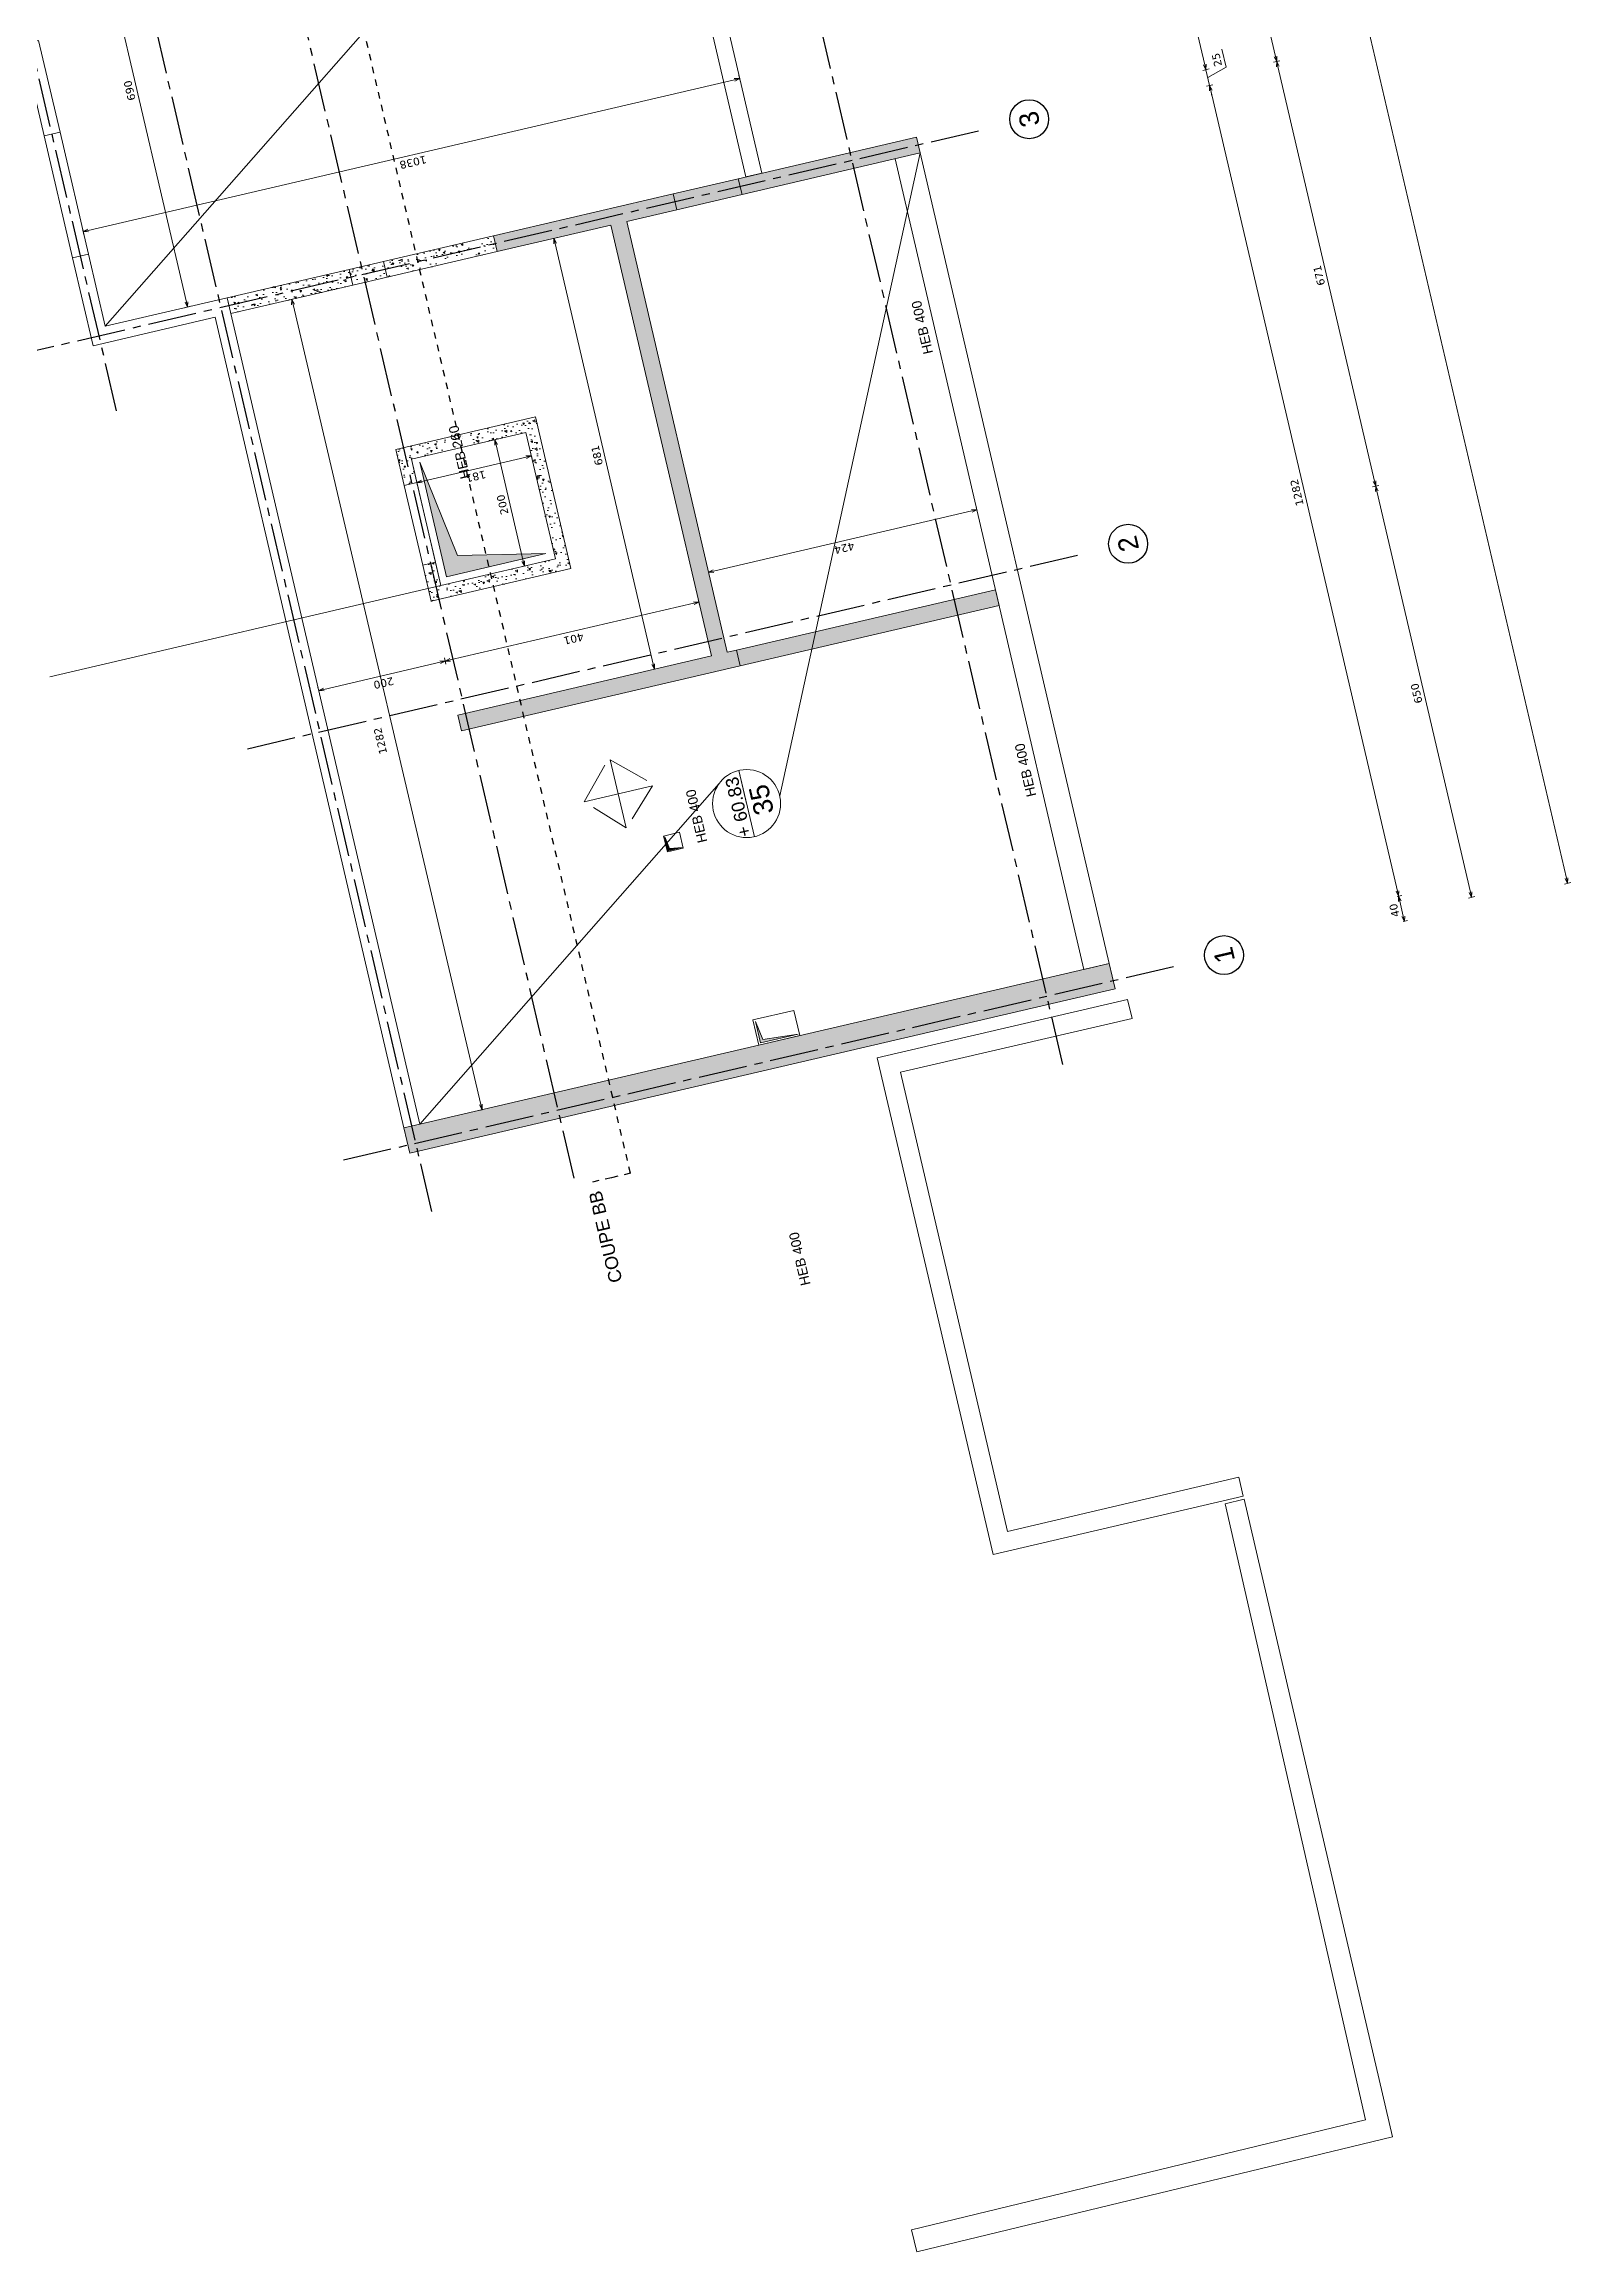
# Model space of a CAD drawing. Header units: metres. Extents: x -49 to 867749, y -579737 to 170817.
# Drawn here: x 596184.61 to 596208.12, y 139675.28 to 139709.28 of the extents above; entities that cross this region are included whole.
import ezdxf
from ezdxf.enums import TextEntityAlignment as Align

# ---------------------------------------------------------------- set-up
doc = ezdxf.new("R2010")
doc.units = ezdxf.units.M
doc.header["$MEASUREMENT"] = 0
doc.header["$PDMODE"] = 3
doc.header["$PDSIZE"] = 0.1
doc.linetypes.add('01', pattern=[0.15, 0.1, -0.05])
doc.linetypes.add('AXES2', pattern=[1.125, 0.75, -0.125, 0.125, -0.125])
doc.layers.add('00-AXE-0.00', color=14, linetype='AXES2')
for name, color, linetype, lineweight in [('ACSP - Bois', 47, 'Continuous', 18), ('ACSP - Béton', 252, 'Continuous', 18), ('ACSP - Cotes', 7, 'Continuous', 18), ('ACSP - Dalle', 250, 'Continuous', 18), ('ACSP - Trémie', 7, 'Continuous', 18)]:
    doc.layers.add(name, color=color, linetype=linetype, lineweight=lineweight)
doc.styles.add('ARIAL', font='arial.ttf')
doc.styles.add('COT', font='verdana.ttf')
doc.styles.get("Standard").update_dxf_attribs({"font": 'arial.ttf'})
doc.dimstyles.new('COT50', dxfattribs={"dimtxt": 0.12, "dimasz": 0.08, "dimexe": 0.05, "dimexo": 0, "dimgap": 0.05, "dimtad": 1, "dimdec": 0, "dimlfac": 100, "dimzin": 0, "dimdsep": 46, "dimtxsty": 'COT', "dimblk": 'OPEN30', "dimcen": 0.04, "dimdle": 0.05, "dimclrd": 256, "dimclre": 256, "dimclrt": 6, "dimadec": 0, "dimazin": 0, "dimtm": 1e-09, "dimtfac": 1, "dimtdec": 0, "dimtmove": 1, "dimatfit": 0, "dimldrblk": 'OPEN30', "dimfxl": 0.05, "dimfxlon": 1, "dimtolj": 1, "dimtzin": 0, "dimlwd": -1, "dimlwe": -1, "dimarcsym": 0})
pattern_1 = [(153.12127, (596256.2117, 139612.8539), (-0.0406854, 0.28511173), [0.03, -0.33]), (98.12127, (596256.2117, 139612.8539), (-0.28042215, -0.1223544), [0.024, -0.264]), (203.57267, (596256.20832, 139612.87766), (-0.3211074, 0.16275755), [0.0254961, -0.28045684]), (149.30547, (596256.1338, 139612.83574), (-0.0324319, 0.4307809), [0.045, -0.495]), (199.75687, (596256.1311, 139612.87164), (-0.4643463, 0.2756492), [0.0382441, -0.4206852]), (94.30547, (596256.1338, 139612.83574), (-0.4643465, 0.2756488), [0.036, -0.396]), (124.12127, (596256.1442, 139612.87924), (0.10264065, 0.269089), [0.03, -0.33]), (69.12127, (596256.1442, 139612.87924), (-0.30458135, 0.02893776), [0.024, -0.264]), (174.57267, (596256.15275, 139612.90166), (-0.20194046, 0.2980269), [0.0254961, -0.28045684]), (140.62127, (596256.21171, 139612.8539), (-0.13078521, -0.02549152), [0, -0.2608, 0, -0.268, 0, -0.265]), (110.62127, (596256.21171, 139612.8539), (-0.1775338, 0.06666589), [0, -0.1528, 0, -0.2548, 0, -0.101]), (70.62127, (596256.23196, 139612.76703), (-0.03968742, 0.21000221), [0, -0.1, 0, -0.312, 0, -0.414]), (60.62127, (596256.24104, 139612.72808), (-0.09195287, 0.21809403), [0, -0.13, 0, -0.2072, 0, -0.294])]

# ---------------------------------------------------------------- blocks, each defined once
blk = doc.blocks.new('_Open30')
at = {"color": 0, "linetype": 'ByBlock', "lineweight": -2}
for p, q in [((-1, 0.27), (0, 0)), ((0, 0), (-1, -0.27)), ((0, 0), (-1, 0))]:
    blk.add_line(p, q, dxfattribs=at)
blk = doc.blocks.new('*D682')
at = {"layer": 'ACSP - Cotes', "transparency": 16777216}
for p, q in [((596205.451, 139696.153), (596205.519, 139696.169)), ((596205.543, 139695.846), (596205.489, 139696.08)), ((596205.542, 139695.764), (596205.61, 139695.78))]:
    blk.add_line(p, q, dxfattribs=at)
at = {"layer": 'Defpoints', "color": 0, "transparency": 16777216}
for p in [(596205.451, 139696.153), (596205.471, 139696.158), (596205.542, 139695.764)]:
    blk.add_point(p, dxfattribs=at)
at = {"layer": 'ACSP - Cotes', "transparency": 16777216, "xscale": 0.08, "yscale": 0.08, "zscale": 0.08}
for p, rotation in [((596205.471, 139696.158), 103.1212703830424), ((596205.562, 139695.768), 283.1212703830424)]:
    blk.add_blockref('_Open30', p, dxfattribs=dict(at, rotation=rotation))
at = {"layer": 'ACSP - Cotes', "color": 6, "transparency": 16777216, "insert": (596205.407, 139695.938), "char_height": 0.12, "attachment_point": 5, "rotation": 103.1213, "style": 'COT'}
blk.add_mtext('\\A1;40', dxfattribs=at)
blk = doc.blocks.new('*D713')
at = {"layer": 'ACSP - Cotes', "transparency": 16777216}
for p, q in [((596202.512, 139708.631), (596202.609, 139708.653)), ((596205.453, 139696.236), (596202.579, 139708.564)), ((596205.451, 139696.153), (596205.519, 139696.169))]:
    blk.add_line(p, q, dxfattribs=at)
at = {"layer": 'Defpoints', "color": 0, "transparency": 16777216}
for p in [(596202.561, 139708.642), (596198.106, 139707.604), (596205.451, 139696.153)]:
    blk.add_point(p, dxfattribs=at)
at = {"layer": 'ACSP - Cotes', "transparency": 16777216, "xscale": 0.08, "yscale": 0.08, "zscale": 0.08}
for p, rotation in [((596202.561, 139708.642), 103.121270232965), ((596205.471, 139696.158), 283.121270232965)]:
    blk.add_blockref('_Open30', p, dxfattribs=dict(at, rotation=rotation))
at = {"layer": 'ACSP - Cotes', "color": 6, "transparency": 16777216, "insert": (596203.906, 139702.374), "char_height": 0.12, "attachment_point": 5, "rotation": 103.1213, "style": 'COT'}
blk.add_mtext('\\A1;1282', dxfattribs=at)
blk = doc.blocks.new('*D714')
at = {"layer": 'ACSP - Cotes', "transparency": 16777216}
for p, q in [((596202.486, 139708.963), (596202.468, 139709.041)), ((596202.815, 139708.926), (596202.751, 139709.204)), ((596202.455, 139708.874), (596202.553, 139708.897)), ((596202.561, 139708.642), (596202.504, 139708.886)), ((596202.561, 139708.642), (596202.504, 139708.886)), ((596202.532, 139708.764), (596202.815, 139708.926)), ((596202.512, 139708.631), (596202.609, 139708.653)), ((596202.579, 139708.564), (596202.597, 139708.486))]:
    blk.add_line(p, q, dxfattribs=at)
at = {"layer": 'Defpoints', "color": 0, "transparency": 16777216}
for p in [(596202.504, 139708.886), (596198.049, 139707.847), (596198.106, 139707.604)]:
    blk.add_point(p, dxfattribs=at)
at = {"layer": 'ACSP - Cotes', "transparency": 16777216, "xscale": 0.08, "yscale": 0.08, "zscale": 0.08}
for p, rotation in [((596202.504, 139708.886), 283.121270232965), ((596202.561, 139708.642), 103.121270232965)]:
    blk.add_blockref('_Open30', p, dxfattribs=dict(at, rotation=rotation))
at = {"layer": 'ACSP - Cotes', "color": 6, "transparency": 16777216, "insert": (596202.673, 139709.039), "char_height": 0.12, "attachment_point": 5, "rotation": 103.1213, "style": 'COT'}
blk.add_mtext('\\A1;25', dxfattribs=at)
blk = doc.blocks.new('*D715')
at = {"layer": 'ACSP - Cotes', "transparency": 16777216}
for p, q in [((596200.889, 139715.594), (596200.986, 139715.617)), ((596202.486, 139708.963), (596200.956, 139715.527)), ((596202.455, 139708.874), (596202.553, 139708.897))]:
    blk.add_line(p, q, dxfattribs=at)
at = {"layer": 'Defpoints', "color": 0, "transparency": 16777216}
for p in [(596200.938, 139715.605), (596196.434, 139714.556), (596198.049, 139707.847)]:
    blk.add_point(p, dxfattribs=at)
at = {"layer": 'ACSP - Cotes', "transparency": 16777216, "xscale": 0.08, "yscale": 0.08, "zscale": 0.08}
for p, rotation in [((596200.938, 139715.605), 103.121270232965), ((596202.504, 139708.886), 283.121270232965)]:
    blk.add_blockref('_Open30', p, dxfattribs=dict(at, rotation=rotation))
at = {"layer": 'ACSP - Cotes', "color": 6, "transparency": 16777216, "insert": (596201.611, 139712.22), "char_height": 0.12, "attachment_point": 5, "rotation": 103.1213, "style": 'COT'}
blk.add_mtext('\\A1;690', dxfattribs=at)
blk = doc.blocks.new('*D731')
at = {"layer": 'ACSP - Cotes', "transparency": 16777216}
for p, q in [((596181.192, 139703.918), (596181.095, 139703.895)), ((596181.162, 139703.828), (596184.092, 139691.257)), ((596184.159, 139691.19), (596184.062, 139691.167))]:
    blk.add_line(p, q, dxfattribs=at)
at = {"layer": 'Defpoints', "color": 0, "transparency": 16777216}
for p in [(596184.026, 139704.578), (596190.398, 139692.644), (596184.11, 139691.179)]:
    blk.add_point(p, dxfattribs=at)
at = {"layer": 'ACSP - Cotes', "transparency": 16777216, "xscale": 0.08, "yscale": 0.08, "zscale": 0.08}
for p, rotation in [((596181.143, 139703.906), 103.1212703820333), ((596184.11, 139691.179), 283.1212703820332)]:
    blk.add_blockref('_Open30', p, dxfattribs=dict(at, rotation=rotation))
at = {"layer": 'ACSP - Cotes', "color": 6, "transparency": 16777216, "insert": (596182.517, 139697.517), "char_height": 0.12, "attachment_point": 5, "rotation": 103.1213, "style": 'COT'}
blk.add_mtext('\\A1;1307', dxfattribs=at)
blk = doc.blocks.new('*D732')
at = {"layer": 'ACSP - Cotes', "transparency": 16777216}
for p, q in [((596180.495, 139706.908), (596180.398, 139706.885)), ((596184.092, 139691.257), (596180.465, 139706.818)), ((596184.159, 139691.19), (596184.062, 139691.167))]:
    blk.add_line(p, q, dxfattribs=at)
at = {"layer": 'Defpoints', "color": 0, "transparency": 16777216}
for p in [(596184.613, 139707.867), (596180.446, 139706.896), (596190.398, 139692.644)]:
    blk.add_point(p, dxfattribs=at)
at = {"layer": 'ACSP - Cotes', "transparency": 16777216, "xscale": 0.08, "yscale": 0.08, "zscale": 0.08}
for p, rotation in [((596180.446, 139706.896), 103.1212703820333), ((596184.11, 139691.179), 283.1212703820332)]:
    blk.add_blockref('_Open30', p, dxfattribs=dict(at, rotation=rotation))
at = {"layer": 'ACSP - Cotes', "color": 6, "transparency": 16777216, "insert": (596182.169, 139699.012), "char_height": 0.12, "attachment_point": 5, "rotation": 103.1213, "style": 'COT'}
blk.add_mtext('\\A1;1614', dxfattribs=at)
blk = doc.blocks.new('*D691')
at = {"layer": 'ACSP - Cotes', "transparency": 16777216}
for p, q in [((596181.071, 139696.867), (596180.973, 139696.844)), ((596182.48, 139690.599), (596181.04, 139696.777)), ((596182.45, 139690.509), (596182.547, 139690.532))]:
    blk.add_line(p, q, dxfattribs=at)
at = {"layer": 'Defpoints', "color": 0, "transparency": 16777216}
for p in [(596187.699, 139698.412), (596181.022, 139696.855), (596182.219, 139690.456)]:
    blk.add_point(p, dxfattribs=at)
at = {"layer": 'ACSP - Cotes', "transparency": 16777216, "xscale": 0.08, "yscale": 0.08, "zscale": 0.08}
for p, rotation in [((596181.022, 139696.855), 103.1212703830422), ((596182.499, 139690.521), 283.1212703830421)]:
    blk.add_blockref('_Open30', p, dxfattribs=dict(at, rotation=rotation))
at = {"layer": 'ACSP - Cotes', "color": 6, "transparency": 16777216, "insert": (596181.651, 139693.663), "char_height": 0.12, "attachment_point": 5, "rotation": 103.1213, "style": 'COT'}
blk.add_mtext('\\A1;650', dxfattribs=at)
blk = doc.blocks.new('*D692')
at = {"layer": 'ACSP - Cotes', "transparency": 16777216}
for p, q in [((596179.546, 139703.406), (596179.449, 139703.383)), ((596181.004, 139696.933), (596179.516, 139703.317)), ((596181.071, 139696.867), (596180.973, 139696.844))]:
    blk.add_line(p, q, dxfattribs=at)
at = {"layer": 'Defpoints', "color": 0, "transparency": 16777216}
for p in [(596184.316, 139704.518), (596179.498, 139703.394), (596187.699, 139698.412)]:
    blk.add_point(p, dxfattribs=at)
at = {"layer": 'ACSP - Cotes', "transparency": 16777216, "xscale": 0.08, "yscale": 0.08, "zscale": 0.08}
for p, rotation in [((596179.498, 139703.394), 103.1212703830422), ((596181.022, 139696.855), 283.1212703830421)]:
    blk.add_blockref('_Open30', p, dxfattribs=dict(at, rotation=rotation))
at = {"layer": 'ACSP - Cotes', "color": 6, "transparency": 16777216, "insert": (596180.15, 139700.099), "char_height": 0.12, "attachment_point": 5, "rotation": 103.1213, "style": 'COT'}
blk.add_mtext('\\A1;671', dxfattribs=at)
blk = doc.blocks.new('*D702')
at = {"layer": 'ACSP - Cotes', "transparency": 16777216}
for p, q in [((596194.413, 139754.744), (596194.511, 139754.767)), ((596208.057, 139696.432), (596194.48, 139754.678)), ((596208.026, 139696.343), (596208.124, 139696.366))]:
    blk.add_line(p, q, dxfattribs=at)
at = {"layer": 'Defpoints', "color": 0, "transparency": 16777216}
for p in [(596194.003, 139754.649), (596194.462, 139754.756), (596207.616, 139696.247)]:
    blk.add_point(p, dxfattribs=at)
at = {"layer": 'ACSP - Cotes', "transparency": 16777216, "xscale": 0.08, "yscale": 0.08, "zscale": 0.08}
for p, rotation in [((596194.462, 139754.756), 103.1212703830424), ((596208.075, 139696.354), 283.1212703830424)]:
    blk.add_blockref('_Open30', p, dxfattribs=dict(at, rotation=rotation))
at = {"layer": 'ACSP - Cotes', "color": 6, "transparency": 16777216, "insert": (596201.159, 139725.53), "char_height": 0.12, "attachment_point": 5, "rotation": 103.1213, "style": 'COT'}
blk.add_mtext('\\A1;5997', dxfattribs=at)
blk = doc.blocks.new('*D739')
at = {"layer": 'ACSP - Cotes', "transparency": 16777216}
for p, q in [((596188.428, 139705.348), (596188.379, 139705.336)), ((596191.339, 139692.946), (596188.446, 139705.27)), ((596191.358, 139692.868), (596191.309, 139692.857))]:
    blk.add_line(p, q, dxfattribs=at)
at = {"layer": 'Defpoints', "color": 0, "transparency": 16777216}
for p in [(596188.427, 139705.348), (596188.428, 139705.348), (596191.358, 139692.868)]:
    blk.add_point(p, dxfattribs=at)
at = {"layer": 'ACSP - Cotes', "transparency": 16777216, "xscale": 0.08, "yscale": 0.08, "zscale": 0.08}
for p, rotation in [((596188.427, 139705.348), 103.2129008308965), ((596191.357, 139692.868), 283.2129008308964)]:
    blk.add_blockref('_Open30', p, dxfattribs=dict(at, rotation=rotation))
at = {"layer": 'ACSP - Cotes', "color": 6, "transparency": 16777216, "insert": (596189.791, 139698.549), "char_height": 0.12, "attachment_point": 5, "rotation": 103.2129, "style": 'COT'}
blk.add_mtext('\\A1;1282', dxfattribs=at)
blk = doc.blocks.new('*D740')
at = {"layer": 'ACSP - Cotes', "transparency": 16777216}
for p, q in [((596194.922, 139701.163), (596198.898, 139702.09)), ((596198.976, 139702.108), (596198.965, 139702.156)), ((596194.844, 139701.145), (596194.833, 139701.193))]:
    blk.add_line(p, q, dxfattribs=at)
at = {"layer": 'Defpoints', "color": 0, "transparency": 16777216}
for p in [(596198.976, 139702.108), (596198.976, 139702.108), (596194.844, 139701.145)]:
    blk.add_point(p, dxfattribs=at)
at = {"layer": 'ACSP - Cotes', "transparency": 16777216, "xscale": 0.08, "yscale": 0.08, "zscale": 0.08}
for p, rotation in [((596198.976, 139702.108), 13.12127038304243), ((596194.844, 139701.145), 193.1212703830424)]:
    blk.add_blockref('_Open30', p, dxfattribs=dict(at, rotation=rotation))
at = {"layer": 'ACSP - Cotes', "color": 6, "transparency": 16777216, "insert": (596196.936, 139701.518), "char_height": 0.12, "attachment_point": 5, "rotation": 193.1213, "style": 'COT'}
blk.add_mtext('\\A1;424', dxfattribs=at)
blk = doc.blocks.new('*D741')
at = {"layer": 'ACSP - Cotes', "transparency": 16777216}
for p, q in [((596192.46, 139706.288), (596192.513, 139706.3)), ((596193.993, 139699.73), (596192.483, 139706.211)), ((596194.007, 139699.651), (596194.06, 139699.664))]:
    blk.add_line(p, q, dxfattribs=at)
at = {"layer": 'Defpoints', "color": 0, "transparency": 16777216}
for p in [(596192.46, 139706.288), (596192.464, 139706.289), (596194.007, 139699.651)]:
    blk.add_point(p, dxfattribs=at)
at = {"layer": 'ACSP - Cotes', "transparency": 16777216, "xscale": 0.08, "yscale": 0.08, "zscale": 0.08}
for p, rotation in [((596192.464, 139706.289), 103.1212703830424), ((596194.011, 139699.652), 283.1212703830424)]:
    blk.add_blockref('_Open30', p, dxfattribs=dict(at, rotation=rotation))
at = {"layer": 'ACSP - Cotes', "color": 6, "transparency": 16777216, "insert": (596193.128, 139702.945), "char_height": 0.12, "attachment_point": 5, "rotation": 103.1213, "style": 'COT'}
blk.add_mtext('\\A1;681', dxfattribs=at)
blk = doc.blocks.new('*D742')
at = {"layer": 'ACSP - Cotes', "transparency": 16777216}
for p, q in [((596191.506, 139703.175), (596191.604, 139703.198)), ((596191.991, 139701.317), (596191.573, 139703.109)), ((596191.96, 139701.228), (596192.058, 139701.25))]:
    blk.add_line(p, q, dxfattribs=at)
at = {"layer": 'Defpoints', "color": 0, "transparency": 16777216}
for p in [(596191.449, 139703.162), (596191.555, 139703.187), (596191.903, 139701.214)]:
    blk.add_point(p, dxfattribs=at)
at = {"layer": 'ACSP - Cotes', "transparency": 16777216, "xscale": 0.08, "yscale": 0.08, "zscale": 0.08}
for p, rotation in [((596191.555, 139703.187), 103.1212703830424), ((596192.009, 139701.239), 283.1212703830424)]:
    blk.add_blockref('_Open30', p, dxfattribs=dict(at, rotation=rotation))
at = {"layer": 'ACSP - Cotes', "color": 6, "transparency": 16777216, "insert": (596191.673, 139702.187), "char_height": 0.12, "attachment_point": 5, "rotation": 103.1213, "style": 'COT'}
blk.add_mtext('\\A1;200', dxfattribs=at)
blk = doc.blocks.new('*D743')
at = {"layer": 'ACSP - Cotes', "transparency": 16777216}
for p, q in [((596190.431, 139702.545), (596192.038, 139702.92)), ((596192.116, 139702.938), (596192.127, 139702.889)), ((596190.353, 139702.527), (596190.365, 139702.478))]:
    blk.add_line(p, q, dxfattribs=at)
at = {"layer": 'Defpoints', "color": 0, "transparency": 16777216}
for p in [(596192.116, 139702.938), (596192.116, 139702.938), (596190.353, 139702.527)]:
    blk.add_point(p, dxfattribs=at)
at = {"layer": 'ACSP - Cotes', "transparency": 16777216, "xscale": 0.08, "yscale": 0.08, "zscale": 0.08}
for p, rotation in [((596192.116, 139702.938), 13.12127038304243), ((596190.353, 139702.527), 193.1212703830424)]:
    blk.add_blockref('_Open30', p, dxfattribs=dict(at, rotation=rotation))
at = {"layer": 'ACSP - Cotes', "color": 6, "transparency": 16777216, "insert": (596191.26, 139702.622), "char_height": 0.12, "attachment_point": 5, "rotation": 193.1213, "style": 'COT'}
blk.add_mtext('\\A1;181', dxfattribs=at)
blk = doc.blocks.new('*D744')
at = {"layer": 'ACSP - Cotes', "transparency": 16777216}
for p, q in [((596185.207, 139711.939), (596185.305, 139711.961)), ((596186.804, 139705.308), (596185.274, 139711.872)), ((596186.774, 139705.219), (596186.871, 139705.242))]:
    blk.add_line(p, q, dxfattribs=at)
at = {"layer": 'Defpoints', "color": 0, "transparency": 16777216}
for p in [(596184.926, 139711.873), (596185.256, 139711.95), (596186.492, 139705.153)]:
    blk.add_point(p, dxfattribs=at)
at = {"layer": 'ACSP - Cotes', "transparency": 16777216, "xscale": 0.08, "yscale": 0.08, "zscale": 0.08}
for p, rotation in [((596185.256, 139711.95), 103.1212703830424), ((596186.823, 139705.23), 283.1212703830424)]:
    blk.add_blockref('_Open30', p, dxfattribs=dict(at, rotation=rotation))
at = {"layer": 'ACSP - Cotes', "color": 6, "transparency": 16777216, "insert": (596185.93, 139708.565), "char_height": 0.12, "attachment_point": 5, "rotation": 103.1213, "style": 'COT'}
blk.add_mtext('\\A1;690', dxfattribs=at)
blk = doc.blocks.new('*D703')
at = {"layer": 'ACSP - Cotes', "transparency": 16777216}
for p, q in [((596185.292, 139706.41), (596195.246, 139708.73)), ((596195.335, 139708.7), (596195.312, 139708.797)), ((596185.225, 139706.343), (596185.202, 139706.441))]:
    blk.add_line(p, q, dxfattribs=at)
at = {"layer": 'Defpoints', "color": 0, "transparency": 16777216}
for p in [(596195.324, 139708.749), (596195.405, 139708.401), (596185.295, 139706.045)]:
    blk.add_point(p, dxfattribs=at)
at = {"layer": 'ACSP - Cotes', "transparency": 16777216, "xscale": 0.08, "yscale": 0.08, "zscale": 0.08}
for p, rotation in [((596195.324, 139708.749), 13.12127038304243), ((596185.214, 139706.392), 193.1212703830424)]:
    blk.add_blockref('_Open30', p, dxfattribs=dict(at, rotation=rotation))
at = {"layer": 'ACSP - Cotes', "color": 6, "transparency": 16777216, "insert": (596190.294, 139707.461), "char_height": 0.12, "attachment_point": 5, "rotation": 193.1213, "style": 'COT'}
blk.add_mtext('\\A1;1038', dxfattribs=at)
blk = doc.blocks.new('*D681')
at = {"layer": 'ACSP - Cotes', "transparency": 16777216}
for p, q in [((596205.168, 139702.484), (596205.071, 139702.461)), ((596206.578, 139696.216), (596205.138, 139702.395)), ((596206.645, 139696.149), (596206.547, 139696.127))]:
    blk.add_line(p, q, dxfattribs=at)
at = {"layer": 'Defpoints', "color": 0, "transparency": 16777216}
for p in [(596205.12, 139702.472), (596205.176, 139702.486), (596206.652, 139696.151)]:
    blk.add_point(p, dxfattribs=at)
at = {"layer": 'ACSP - Cotes', "transparency": 16777216, "xscale": 0.08, "yscale": 0.08, "zscale": 0.08}
for p, rotation in [((596205.12, 139702.472), 103.1212703830424), ((596206.596, 139696.138), 283.1212703830424)]:
    blk.add_blockref('_Open30', p, dxfattribs=dict(at, rotation=rotation))
at = {"layer": 'ACSP - Cotes', "color": 6, "transparency": 16777216, "insert": (596205.748, 139699.28), "char_height": 0.12, "attachment_point": 5, "rotation": 103.1213, "style": 'COT'}
blk.add_mtext('\\A1;650', dxfattribs=at)
blk = doc.blocks.new('*D704')
at = {"layer": 'ACSP - Cotes', "transparency": 16777216}
for p, q in [((596203.547, 139709), (596203.644, 139709.023)), ((596205.101, 139702.55), (596203.613, 139708.934)), ((596205.168, 139702.484), (596205.071, 139702.461))]:
    blk.add_line(p, q, dxfattribs=at)
at = {"layer": 'Defpoints', "color": 0, "transparency": 16777216}
for p in [(596203.595, 139709.012), (596199.003, 139707.941), (596205.176, 139702.486)]:
    blk.add_point(p, dxfattribs=at)
at = {"layer": 'ACSP - Cotes', "transparency": 16777216, "xscale": 0.08, "yscale": 0.08, "zscale": 0.08}
for p, rotation in [((596203.595, 139709.012), 103.121270397399), ((596205.12, 139702.472), 283.121270397399)]:
    blk.add_blockref('_Open30', p, dxfattribs=dict(at, rotation=rotation))
at = {"layer": 'ACSP - Cotes', "color": 6, "transparency": 16777216, "insert": (596204.248, 139705.716), "char_height": 0.12, "attachment_point": 5, "rotation": 103.1213, "style": 'COT'}
blk.add_mtext('\\A1;671', dxfattribs=at)
blk = doc.blocks.new('*D705')
at = {"layer": 'ACSP - Cotes', "transparency": 16777216}
for p, q in [((596201.923, 139715.964), (596202.021, 139715.986)), ((596203.577, 139709.089), (596201.99, 139715.897)), ((596203.547, 139709), (596203.644, 139709.023))]:
    blk.add_line(p, q, dxfattribs=at)
at = {"layer": 'Defpoints', "color": 0, "transparency": 16777216}
for p in [(596201.972, 139715.975), (596197.38, 139714.904), (596199.003, 139707.941)]:
    blk.add_point(p, dxfattribs=at)
at = {"layer": 'ACSP - Cotes', "transparency": 16777216, "xscale": 0.08, "yscale": 0.08, "zscale": 0.08}
for p, rotation in [((596201.972, 139715.975), 103.121270397399), ((596203.595, 139709.012), 283.121270397399)]:
    blk.add_blockref('_Open30', p, dxfattribs=dict(at, rotation=rotation))
at = {"layer": 'ACSP - Cotes', "color": 6, "transparency": 16777216, "insert": (596202.675, 139712.468), "char_height": 0.12, "attachment_point": 5, "rotation": 103.1213, "style": 'COT'}
blk.add_mtext('\\A1;715', dxfattribs=at)
blk = doc.blocks.new('*D752')
at = {"layer": 'ACSP - Cotes', "transparency": 16777216}
for p, q in [((596194.616, 139700.669), (596190.867, 139699.795)), ((596194.683, 139700.736), (596194.706, 139700.638)), ((596190.778, 139699.825), (596190.8, 139699.728))]:
    blk.add_line(p, q, dxfattribs=at)
at = {"layer": 'Defpoints', "color": 0, "transparency": 16777216}
for p in [(596194.666, 139700.81), (596190.76, 139699.899), (596190.789, 139699.777)]:
    blk.add_point(p, dxfattribs=at)
at = {"layer": 'ACSP - Cotes', "transparency": 16777216, "xscale": 0.08, "yscale": 0.08, "zscale": 0.08}
for p, rotation in [((596194.694, 139700.687), 13.12127037986355), ((596190.789, 139699.777), 193.1212703798636)]:
    blk.add_blockref('_Open30', p, dxfattribs=dict(at, rotation=rotation))
at = {"layer": 'ACSP - Cotes', "color": 6, "transparency": 16777216, "insert": (596192.767, 139700.122), "char_height": 0.12, "attachment_point": 5, "rotation": 193.1213, "style": 'COT'}
blk.add_mtext('\\A1;401', dxfattribs=at)
blk = doc.blocks.new('*D753')
at = {"layer": 'ACSP - Cotes', "transparency": 16777216}
for p, q in [((596190.778, 139699.825), (596190.8, 139699.728)), ((596190.711, 139699.759), (596188.919, 139699.341)), ((596188.841, 139699.323), (596188.83, 139699.371))]:
    blk.add_line(p, q, dxfattribs=at)
at = {"layer": 'Defpoints', "color": 0, "transparency": 16777216}
for p in [(596190.76, 139699.899), (596188.841, 139699.323), (596188.841, 139699.323)]:
    blk.add_point(p, dxfattribs=at)
at = {"layer": 'ACSP - Cotes', "transparency": 16777216, "xscale": 0.08, "yscale": 0.08, "zscale": 0.08}
for p, rotation in [((596190.789, 139699.777), 13.12127037986355), ((596188.841, 139699.323), 193.1212703798636)]:
    blk.add_blockref('_Open30', p, dxfattribs=dict(at, rotation=rotation))
at = {"layer": 'ACSP - Cotes', "color": 6, "transparency": 16777216, "insert": (596189.841, 139699.44), "char_height": 0.12, "attachment_point": 5, "rotation": 193.1213, "style": 'COT'}
blk.add_mtext('\\A1;200', dxfattribs=at)

msp = doc.modelspace()

# ---------------------------------------------------------------- hatches: boundary and pattern name
at = {"layer": 'ACSP - Bois'}
h = msp.add_hatch(dxfattribs=at)
h.set_pattern_fill('TRIANG', color=256, scale=0.2, style=0)
h.set_pattern_definition([(163.12127, (596256.21171, 139612.853904), (-0.054743143, -0.05126586), [0.0375, -0.0375]), (223.12127, (596256.21171, 139612.853904), (0.017025965, -0.07304188), [0.0375, -0.0375]), (103.12127, (596256.18434, 139612.82827), (-0.071769108, 0.021776023), [0.0375, -0.0375])])
h.paths.add_polyline_path([(596194.3, 139706.973), (596194.328, 139706.851), (596195.331, 139707.085), (596195.303, 139707.207)])
h.paths.add_polyline_path([(596194.328, 139706.851), (596194.357, 139706.73), (596195.36, 139706.963), (596195.331, 139707.085)])
h.paths.add_polyline_path([(596195.303, 139707.207), (596195.36, 139706.963), (596198.106, 139707.604), (596198.049, 139707.847)])
h.paths.add_polyline_path([(596195.334, 139699.704), (596199.32, 139700.633), (596199.263, 139700.876), (596195.277, 139699.947)])
at = {"layer": 'ACSP - Béton'}
h = msp.add_hatch(dxfattribs=at)
h.set_pattern_fill('AR-CONC', color=256, scale=0.04, style=0)
h.set_pattern_definition(pattern_1)
h.paths.add_polyline_path([(596193.341, 139706.493), (596194.888, 139699.856), (596190.983, 139698.946), (596191.039, 139698.703), (596195.334, 139699.704), (596195.277, 139699.947), (596195.131, 139699.913), (596193.584, 139706.55), (596194.357, 139706.73), (596194.3, 139706.973), (596191.531, 139706.328), (596191.588, 139706.084)])
h = msp.add_hatch(dxfattribs=at)
h.set_pattern_fill('AR-CONC', color=256, scale=0.04, style=0)
h.set_pattern_definition(pattern_1)
h.paths.add_polyline_path([(596187.431, 139705.372), (596187.46, 139705.25), (596189.339, 139705.688), (596189.311, 139705.81)])
h.paths.add_polyline_path([(596187.46, 139705.25), (596187.488, 139705.129), (596189.368, 139705.567), (596189.339, 139705.688)])
h.paths.add_polyline_path([(596189.837, 139705.933), (596189.865, 139705.811), (596191.56, 139706.206), (596191.531, 139706.328)])
h.paths.add_polyline_path([(596189.865, 139705.811), (596189.893, 139705.689), (596191.588, 139706.084), (596191.56, 139706.206)])
h = msp.add_hatch(dxfattribs=at)
h.set_pattern_fill('AR-CONC', color=256, scale=0.04, style=0)
h.set_pattern_definition(pattern_1)
h.paths.add_polyline_path([(596189.837, 139705.933), (596189.893, 139705.689), (596189.368, 139705.567), (596189.311, 139705.81)])
h = msp.add_hatch(dxfattribs=at)
h.set_pattern_fill('AR-CONC', color=256, scale=0.04, style=0)
h.set_pattern_definition([(153.12127, (596197.44251, 139599.15488), (-0.0406854, 0.28511173), [0.03, -0.33]), (98.12127, (596197.4425, 139599.15488), (-0.28042215, -0.1223544), [0.024, -0.264]), (203.57267, (596197.43912, 139599.17864), (-0.3211074, 0.16275755), [0.0254961, -0.28045684]), (149.30547, (596197.3646, 139599.13672), (-0.0324319, 0.4307809), [0.045, -0.495]), (199.75687, (596197.3619, 139599.1726), (-0.4643463, 0.2756492), [0.0382441, -0.4206852]), (94.30547, (596197.3646, 139599.1367), (-0.4643465, 0.2756488), [0.036, -0.396]), (124.12127, (596197.375, 139599.18022), (0.10264065, 0.269089), [0.03, -0.33]), (69.12127, (596197.375, 139599.18022), (-0.30458135, 0.0289378), [0.024, -0.264]), (174.57267, (596197.38355, 139599.20264), (-0.20194046, 0.2980269), [0.0254961, -0.28045684]), (140.62127, (596197.44251, 139599.15488), (-0.13078521, -0.02549152), [0, -0.2608, 0, -0.268, 0, -0.265]), (110.62127, (596197.44251, 139599.15488), (-0.1775338, 0.06666589), [0, -0.1528, 0, -0.2548, 0, -0.101]), (70.62127, (596197.46276, 139599.06801), (-0.03968742, 0.21000221), [0, -0.1, 0, -0.312, 0, -0.414]), (60.62127, (596197.47184, 139599.02906), (-0.09195287, 0.21809403), [0, -0.13, 0, -0.2072, 0, -0.294])])
h.paths.add_polyline_path([(596190.269, 139702.887), (596192.032, 139703.298), (596192.486, 139701.35), (596190.723, 139700.939), (596190.639, 139701.3), (596190.445, 139701.254), (596190.574, 139700.699), (596192.726, 139701.201), (596192.181, 139703.538), (596190.029, 139703.036), (596190.159, 139702.481), (596190.353, 139702.527)])
h = msp.add_hatch(dxfattribs=at)
h.set_pattern_fill('AR-CONC', color=256, scale=0.04, style=0)
h.set_pattern_definition(pattern_1)
h.paths.add_polyline_path([(596192.467, 139693.127), (596192.53, 139692.859), (596200.056, 139694.613), (596199.994, 139694.881)])
h.paths.add_polyline_path([(596192.53, 139692.859), (596192.558, 139692.737), (596200.084, 139694.492), (596200.056, 139694.613)])
h.paths.add_polyline_path([(596190.339, 139692.348), (596190.367, 139692.227), (596192.558, 139692.737), (596192.53, 139692.859)])
h.paths.add_polyline_path([(596190.398, 139692.644), (596190.276, 139692.616), (596190.339, 139692.348), (596192.53, 139692.859), (596192.467, 139693.127)])
h.paths.add_polyline_path([(596190.154, 139692.588), (596190.217, 139692.32), (596190.339, 139692.348), (596190.276, 139692.616)])
h.paths.add_polyline_path([(596190.217, 139692.32), (596190.245, 139692.198), (596190.367, 139692.227), (596190.339, 139692.348)])
h.paths.add_polyline_path([(596199.994, 139694.881), (596200.056, 139694.613), (596201.078, 139694.852), (596201.016, 139695.12)])
h.paths.add_polyline_path([(596200.056, 139694.613), (596200.084, 139694.492), (596201.107, 139694.73), (596201.078, 139694.852)])
at = {"layer": 'ACSP - Trémie'}
for points in [[(596190.398, 139702.842), (596190.81, 139701.076), (596192.339, 139701.433), (596190.981, 139701.406)], [(596194.17, 139697.071), (596194.22, 139696.855), (596194.437, 139696.906), (596194.244, 139696.89)], [(596195.566, 139694.227), (596195.643, 139693.896), (596196.223, 139694.032), (596195.681, 139693.95)]]:
    msp.add_hatch(color=256, dxfattribs=at).paths.add_polyline_path(points)

# ---------------------------------------------------------------- linework, layer by layer
at = {"layer": '00-AXE-0.00'}
for p, q in [((596200.3, 139693.566), (596186.255, 139753.818)), ((596192.774, 139691.812), (596178.729, 139752.064)), ((596190.583, 139691.301), (596176.538, 139751.553)), ((596185.729, 139703.63), (596174.661, 139751.111)), ((596199.003, 139707.941), (596184.316, 139704.518)), ((596200.527, 139701.402), (596187.699, 139698.412)), ((596202.004, 139695.067), (596189.175, 139692.077))]:
    msp.add_line(p, q, dxfattribs=at)
at = {"layer": '00-AXE-0.00', "color": 3, "linetype": '01'}
for points in [[(596193.642, 139691.888), (596179.219, 139753.764), (596178.496, 139753.595)], [(596193.642, 139691.888), (596193.35, 139691.82), (596193.058, 139691.752)]]:
    msp.add_lwpolyline(points, dxfattribs=at)
at = {"layer": '00-AXE-0.00', "linetype": 'Continuous'}
for centre in [(596199.782, 139708.123), (596201.306, 139701.584), (596202.783, 139695.249)]:
    msp.add_circle(centre, 0.3, dxfattribs=at)
at = {"layer": 'ACSP - Bois'}
for points in [[(596184.613, 139707.867), (596184.284, 139709.28), (596184.527, 139709.336), (596184.857, 139707.924), (596184.613, 139707.867)], [(596185.051, 139705.988), (596184.613, 139707.867), (596184.857, 139707.924), (596185.295, 139706.045)], [(596195.303, 139707.207), (596194.3, 139706.973), (596194.357, 139706.73), (596195.36, 139706.963)], [(596190.398, 139692.644), (596187.431, 139705.372), (596185.553, 139704.934), (596185.295, 139706.045), (596185.051, 139705.988), (596185.367, 139704.634), (596187.244, 139705.072), (596190.154, 139692.588)], [(596195.334, 139699.704), (596199.32, 139700.633), (596199.263, 139700.876), (596195.277, 139699.947), (596195.334, 139699.704)]]:
    msp.add_lwpolyline(points, dxfattribs=at)
msp.add_lwpolyline([(596195.303, 139707.207), (596195.36, 139706.963), (596198.106, 139707.604), (596198.049, 139707.847)], close=True, dxfattribs=at)
at = {"layer": 'ACSP - Béton'}
for points in [[(596195.663, 139707.291), (596195.42, 139707.234), (596193.853, 139713.954)], [(596195.663, 139707.291), (596194.097, 139714.011)], [(596201.016, 139695.12), (596200.626, 139695.029), (596197.716, 139707.513)], [(596193.341, 139706.493), (596194.888, 139699.856), (596190.983, 139698.946), (596191.039, 139698.703), (596195.334, 139699.704), (596195.277, 139699.947), (596195.131, 139699.913), (596193.584, 139706.55), (596194.357, 139706.73), (596194.3, 139706.973), (596191.531, 139706.328), (596191.588, 139706.084), (596193.341, 139706.493)], [(596191.531, 139706.328), (596189.837, 139705.933), (596189.893, 139705.689), (596191.588, 139706.084)], [(596189.311, 139705.81), (596187.431, 139705.372), (596187.488, 139705.129), (596189.368, 139705.567)], [(596190.269, 139702.887), (596192.032, 139703.298), (596192.486, 139701.35), (596190.723, 139700.939), (596190.639, 139701.3), (596190.445, 139701.254), (596190.574, 139700.699), (596192.726, 139701.201), (596192.181, 139703.538), (596190.029, 139703.036), (596190.159, 139702.481), (596190.353, 139702.527), (596190.269, 139702.887)], [(596190.445, 139701.254), (596190.159, 139702.481), (596190.353, 139702.527), (596190.639, 139701.3)], [(596190.723, 139700.939), (596184.702, 139699.536)], [(596201.107, 139694.73), (596201.016, 139695.12), (596190.398, 139692.644)], [(596190.154, 139692.588), (596190.245, 139692.198), (596201.107, 139694.73)], [(596190.398, 139692.644), (596190.154, 139692.588)]]:
    msp.add_lwpolyline(points, dxfattribs=at)
for points in [[(596189.837, 139705.933), (596189.893, 139705.689), (596189.368, 139705.567), (596189.311, 139705.81)], [(596203.079, 139686.916), (596203.011, 139687.208), (596199.448, 139686.373), (596197.802, 139693.444), (596201.367, 139694.274), (596201.299, 139694.566), (596197.442, 139693.668), (596199.226, 139686.018)], [(596197.969, 139675.616), (596204.96, 139677.308), (596202.799, 139686.799), (596203.091, 139686.868), (596205.379, 139677.049), (596198.051, 139675.276)]]:
    msp.add_lwpolyline(points, close=True, dxfattribs=at)
at = {"layer": 'ACSP - Cotes'}
for points in [[(596185.553, 139704.934), (596190.119, 139710.137)], [(596195.942, 139697.702), (596198.106, 139707.604)], [(596192.928, 139697.61), (596193.248, 139698.173)], [(596193.332, 139698.258), (596193.577, 139697.207), (596193.071, 139697.521)], [(596193.332, 139698.258), (596193.895, 139697.939)], [(596190.398, 139692.644), (596195.007, 139697.891)], [(596192.928, 139697.61), (596193.98, 139697.855), (596193.666, 139697.349)], [(596195.431, 139697.583), (596195.312, 139698.094), (596195.55, 139697.072)]]:
    msp.add_lwpolyline(points, dxfattribs=at)
msp.add_circle((596195.431, 139697.583), 0.524, dxfattribs=at)
at = {"layer": 'ACSP - Dalle'}
msp.add_lwpolyline([(596201.016, 139695.12), (596198.106, 139707.604)], dxfattribs=at)
at = {"layer": 'ACSP - Trémie'}
for points in [[(596190.723, 139700.939), (596190.269, 139702.887), (596192.032, 139703.298), (596192.486, 139701.35)], [(596194.21, 139696.84), (596194.153, 139697.083), (596194.396, 139697.14), (596194.453, 139696.896)], [(596195.618, 139693.861), (596195.527, 139694.251), (596196.16, 139694.398), (596196.251, 139694.009)]]:
    msp.add_lwpolyline(points, close=True, dxfattribs=at)
for points in [[(596190.81, 139701.076), (596190.398, 139702.842), (596190.981, 139701.406), (596192.339, 139701.433), (596190.81, 139701.076)], [(596194.17, 139697.071), (596194.22, 139696.855), (596194.437, 139696.906), (596194.244, 139696.89), (596194.17, 139697.071)], [(596195.566, 139694.227), (596195.643, 139693.896), (596196.223, 139694.032), (596195.681, 139693.95), (596195.566, 139694.227)]]:
    msp.add_lwpolyline(points, dxfattribs=at)

# ---------------------------------------------------------------- texts
at = {"layer": '00-AXE-0.00'}
for s, p in [('3', (596199.782, 139708.123)), ('2', (596201.306, 139701.584)), ('1', (596202.783, 139695.249))]:
    msp.add_text(s, height=0.3, rotation=103.1213, dxfattribs=at).set_placement(p, align=Align.MIDDLE_CENTER)
at = {"layer": '00-AXE-0.00', "color": 3, "insert": (596193.324, 139690.183), "char_height": 0.2, "width": 2.78016, "attachment_point": 1, "rotation": 103.1213, "style": 'ARIAL'}
msp.add_mtext('COUPE BB', dxfattribs=at)
at = {"layer": 'ACSP - Cotes', "rotation": 103.1213, "style": 'ARIAL'}
for s, insert, char_height, width, attachment_point in [('HEB 400', (596198.157, 139704.491), 0.15, 2.13657, 1), ('HEB 400', (596198.157, 139704.491), 0.15, 2.13657, 1), ('HEB 260', (596191.029, 139702.569), 0.15, 2.13657, 1), ('HEB 400', (596199.747, 139697.672), 0.15, 2.13657, 1), ('HEB 400', (596199.747, 139697.672), 0.15, 2.13657, 1), ('HEB 400', (596194.681, 139696.963), 0.15, 2.13657, 1), ('+ 60.83', (596195.508, 139697.095), 0.2, 1.027, 7), ('35', (596195.563, 139697.38), 0.3, 0.50644, 1), ('HEB 400', (596196.27, 139690.144), 0.15, 2.13657, 1)]:
    msp.add_mtext(s, dxfattribs=dict(at, insert=insert, char_height=char_height, width=width, attachment_point=attachment_point))

# ---------------------------------------------------------------- dimensions: what is measured, and where the dimension line sits
at = {"layer": 'ACSP - Cotes'}
for p1, p2, distance, picture, middle in [((596207.616, 139696.247), (596194.003, 139754.649), -0.471, '*D702', (596201.159, 139725.53)), ((596186.492, 139705.153), (596184.926, 139711.873), -0.339, '*D744', (596185.93, 139708.565)), ((596185.295, 139706.045), (596195.405, 139708.401), 0.357, '*D703', (596190.294, 139707.461)), ((596194.007, 139699.651), (596192.46, 139706.288), -0.005, '*D741', (596193.128, 139702.945)), ((596190.353, 139702.527), (596192.116, 139702.938), 0, '*D743', (596191.26, 139702.622)), ((596191.903, 139701.214), (596191.449, 139703.162), -0.109, '*D742', (596191.673, 139702.187)), ((596206.652, 139696.151), (596205.176, 139702.486), 0.058, '*D681', (596205.748, 139699.28)), ((596194.844, 139701.145), (596198.976, 139702.108), 0, '*D740', (596196.936, 139701.518)), ((596194.666, 139700.81), (596190.76, 139699.899), 0.126, '*D752', (596192.767, 139700.122)), ((596205.542, 139695.764), (596205.451, 139696.153), -0.02, '*D682', (596205.407, 139695.938))]:
    dim = msp.add_aligned_dim(p1=p1, p2=p2, distance=distance, dimstyle='COT50', dxfattribs=at)
    dim.commit()
    dim.dimension.update_dxf_attribs({"geometry": picture, "text_midpoint": middle})
for base, p1, p2, angle, picture, middle in [((596201.972, 139715.975), (596199.003, 139707.941), (596197.38, 139714.904), 283.1213, '*D705', (596202.675, 139712.468)), ((596200.938, 139715.605), (596198.049, 139707.847), (596196.434, 139714.556), 283.1213, '*D715', (596201.611, 139712.22)), ((596202.504, 139708.886), (596198.106, 139707.604), (596198.049, 139707.847), 283.1213, '*D714', (596202.695, 139708.949)), ((596203.595, 139709.012), (596205.176, 139702.486), (596199.003, 139707.941), 283.1213, '*D704', (596204.248, 139705.716)), ((596202.561, 139708.642), (596205.451, 139696.153), (596198.106, 139707.604), 283.1213, '*D713', (596203.906, 139702.374)), ((596180.446, 139706.896), (596190.398, 139692.644), (596184.613, 139707.867), 283.1213, '*D732', (596182.169, 139699.012)), ((596184.11, 139691.179), (596184.026, 139704.578), (596190.398, 139692.644), 283.1213, '*D731', (596182.517, 139697.517)), ((596179.498, 139703.394), (596187.699, 139698.412), (596184.316, 139704.518), 283.1213, '*D692', (596180.15, 139700.099)), ((596188.841, 139699.323), (596190.76, 139699.899), (596188.841, 139699.323), 13.1213, '*D753', (596189.841, 139699.44)), ((596181.022, 139696.855), (596182.219, 139690.456), (596187.699, 139698.412), 283.1213, '*D691', (596181.651, 139693.663))]:
    dim = msp.add_linear_dim(base=base, p1=p1, p2=p2, angle=angle, dimstyle='COT50', dxfattribs=at)
    dim.commit()
    dim.dimension.update_dxf_attribs({"geometry": picture, "text_midpoint": middle})
dim = msp.add_linear_dim(base=(596188.427, 139705.348), p1=(596191.358, 139692.868), p2=(596188.428, 139705.348), angle=103.2129, dimstyle='COT50', dxfattribs=at)
dim.commit()
dim.dimension.update_dxf_attribs({"geometry": '*D739', "text_midpoint": (596189.901, 139698.574), "dimtype": 161})

doc.saveas('drawing.dxf')
